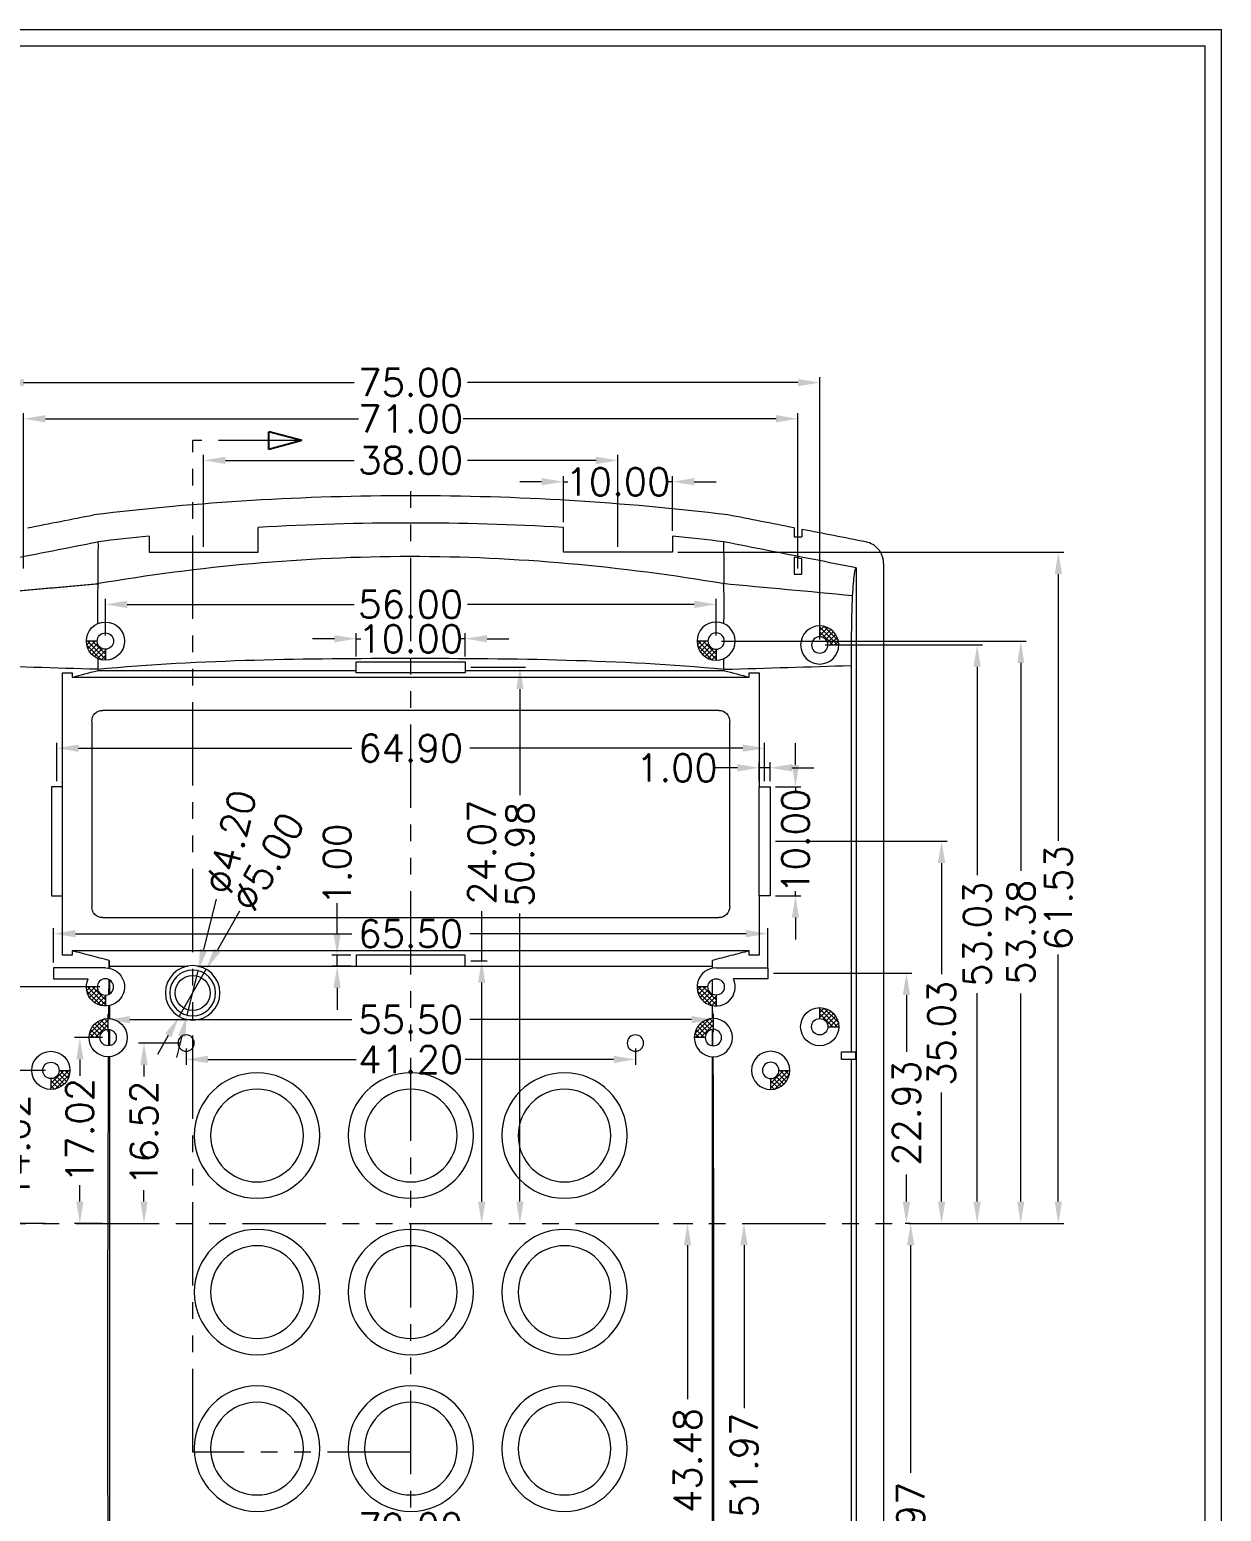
# Model space of a CAD drawing. Header units: millimetres. Extents: x 590 to 905, y 805 to 1028.
# Drawn here: x 795.6 to 904.9, y 891.7 to 1027.6 of the extents above; entities that cross this region are included whole.
import ezdxf

# ---------------------------------------------------------------- set-up
doc = ezdxf.new("R2010")
doc.units = ezdxf.units.MM
doc.header["$LTSCALE"] = 0.5
doc.linetypes.add('PHANTOM', pattern=[2.5, 1.25, -0.25, 0.25, -0.25, 0.25, -0.25])
doc.layers.add('14', color=7, linetype='Continuous')
doc.layers.add('17', color=7, linetype='Continuous')
doc.styles.get("Standard").update_dxf_attribs({"font": 'txt', "bigfont": 'gbcbig.shx'})
doc.dimstyles.new('ISO-25', dxfattribs={"dimtxt": 2.5, "dimasz": 2, "dimexe": 0.5, "dimexo": 0.5, "dimtad": 0, "dimzin": 1, "dimdsep": 46, "dimtxsty": 'Standard', "dimcen": 0, "dimclrd": 4, "dimclre": 4, "dimclrt": 3, "dimadec": 0, "dimazin": 0, "dimtfac": 1, "dimtmove": 0, "dimatfit": 3, "dimfxl": 1.25, "dimlwd": 9, "dimlwe": 9, "dimarcsym": 0})

# ---------------------------------------------------------------- blocks, each defined once
blk = doc.blocks.new('ASSORTED_DRAFT1')
at = {"color": 13}
for p, q in [((481.72, 628.55, 481.72), (478.72, 629.36)), ((478.72, 627.75), (478.72, 629.36)), ((481.72, 628.55, 481.72), (478.72, 627.75))]:
    blk.add_line(p, q, dxfattribs=at)
blk = doc.blocks.new('*D35')
at = {"color": 4, "lineweight": 9}
for p, q in [((795.04, 978.15), (795.04, 992.38)), ((797.04, 991.88), (825.75, 991.88)), ((864.04, 991.88), (835.34, 991.88)), ((866.04, 978.15), (866.04, 992.38))]:
    blk.add_line(p, q, dxfattribs=at)
for points in [[(797.04, 992.22), (797.04, 991.55), (795.04, 991.88)], [(864.04, 992.22), (864.04, 991.55), (866.04, 991.88)]]:
    blk.add_solid(points, dxfattribs=at)
at = {"layer": 'Defpoints', "color": 0, "lineweight": 9}
for p in [(866.04, 991.88), (795.04, 977.65), (866.04, 977.65)]:
    blk.add_point(p, dxfattribs=at)
at = {"color": 3, "lineweight": 9, "insert": (830.54, 991.88), "char_height": 2.5, "attachment_point": 5}
blk.add_mtext('71.00', dxfattribs=at)
blk = doc.blocks.new('*D40')
at = {"color": 4, "lineweight": 9}
for p, q in [((791.04, 883.3), (791.04, 890.81)), ((793.04, 890.31), (825.34, 890.31)), ((868.04, 890.31), (835.75, 890.31)), ((870.04, 882.95), (870.04, 890.81))]:
    blk.add_line(p, q, dxfattribs=at)
for points in [[(793.04, 890.64), (793.04, 889.97), (791.04, 890.31)], [(868.04, 890.64), (868.04, 889.97), (870.04, 890.31)]]:
    blk.add_solid(points, dxfattribs=at)
at = {"layer": 'Defpoints', "color": 0, "lineweight": 9}
for p in [(870.04, 890.31), (791.04, 882.8), (870.04, 882.45)]:
    blk.add_point(p, dxfattribs=at)
at = {"color": 3, "lineweight": 9, "insert": (830.54, 890.31), "char_height": 2.5, "attachment_point": 5}
blk.add_mtext('79.00', dxfattribs=at)
blk = doc.blocks.new('*D47')
at = {"color": 4, "lineweight": 9}
for p, q in [((863.99, 953.15), (879.72, 953.15)), ((879.22, 951.15), (879.22, 940.97)), ((879.22, 920.12), (879.22, 930.13)), ((876.3, 918.12), (879.72, 918.12))]:
    blk.add_line(p, q, dxfattribs=at)
for points in [[(878.88, 951.15), (879.55, 951.15), (879.22, 953.15)], [(878.88, 920.12), (879.55, 920.12), (879.22, 918.12)]]:
    blk.add_solid(points, dxfattribs=at)
at = {"layer": 'Defpoints', "color": 0, "lineweight": 9}
for p in [(863.49, 953.15), (875.8, 918.12), (879.22, 918.12)]:
    blk.add_point(p, dxfattribs=at)
at = {"color": 3, "lineweight": 9, "insert": (879.22, 935.55), "char_height": 2.5, "attachment_point": 5, "rotation": 90}
blk.add_mtext('35.03', dxfattribs=at)
blk = doc.blocks.new('*D48')
at = {"color": 4, "lineweight": 9}
for p, q in [((837.05, 942.2), (837.05, 946.73)), ((836.04, 942.2), (837.55, 942.2)), ((837.05, 920.12), (837.05, 940.2)), ((836.04, 918.12), (837.55, 918.12))]:
    blk.add_line(p, q, dxfattribs=at)
for points in [[(836.72, 940.2), (837.38, 940.2), (837.05, 942.2)], [(836.72, 920.12), (837.38, 920.12), (837.05, 918.12)]]:
    blk.add_solid(points, dxfattribs=at)
at = {"layer": 'Defpoints', "color": 0, "lineweight": 9}
for p in [(835.54, 942.2), (835.54, 918.12), (837.05, 918.12)]:
    blk.add_point(p, dxfattribs=at)
at = {"color": 3, "lineweight": 9, "insert": (837.05, 952.15), "char_height": 2.5, "attachment_point": 5, "rotation": 90}
blk.add_mtext('24.07', dxfattribs=at)
blk = doc.blocks.new('*D49')
at = {"color": 4, "lineweight": 9}
for p, q in [((823.79, 944.7), (823.79, 947.47)), ((825.04, 942.7), (823.29, 942.7)), ((823.79, 941.7), (823.79, 942.7)), ((825.04, 941.7), (823.29, 941.7)), ((823.79, 939.7), (823.79, 937.7))]:
    blk.add_line(p, q, dxfattribs=at)
for points in [[(823.46, 944.7), (824.12, 944.7), (823.79, 942.7)], [(823.46, 939.7), (824.12, 939.7), (823.79, 941.7)]]:
    blk.add_solid(points, dxfattribs=at)
at = {"layer": 'Defpoints', "color": 0, "lineweight": 9}
for p in [(825.54, 942.7), (823.79, 941.7), (825.54, 941.7)]:
    blk.add_point(p, dxfattribs=at)
at = {"color": 3, "lineweight": 9, "insert": (823.79, 951.02), "char_height": 2.5, "attachment_point": 5, "rotation": 90}
blk.add_mtext('1.00', dxfattribs=at)
blk = doc.blocks.new('*D50')
at = {"color": 4, "lineweight": 9}
for p, q in [((862.49, 958.65), (862.49, 960.39)), ((863.49, 958.65), (863.49, 960.39)), ((860.49, 959.89), (858.49, 959.89)), ((863.49, 959.89), (862.49, 959.89)), ((865.49, 959.89), (867.49, 959.89))]:
    blk.add_line(p, q, dxfattribs=at)
for points in [[(860.49, 960.22), (860.49, 959.55), (862.49, 959.89)], [(865.49, 960.22), (865.49, 959.55), (863.49, 959.89)]]:
    blk.add_solid(points, dxfattribs=at)
at = {"layer": 'Defpoints', "color": 0, "lineweight": 9}
for p in [(862.49, 959.89), (862.49, 958.15), (863.49, 958.15)]:
    blk.add_point(p, dxfattribs=at)
at = {"color": 3, "lineweight": 9, "insert": (854.95, 959.89), "char_height": 2.5, "attachment_point": 5}
blk.add_mtext('1.00', dxfattribs=at)
blk = doc.blocks.new('*D51')
at = {"color": 4, "lineweight": 9}
for p, q in [((865.82, 960.15), (865.82, 962.15)), ((863.99, 958.15), (866.32, 958.15)), ((865.82, 958.15), (865.82, 957.73)), ((863.99, 948.15), (866.32, 948.15)), ((865.82, 948.15), (865.82, 948.57)), ((865.82, 946.15), (865.82, 944.15))]:
    blk.add_line(p, q, dxfattribs=at)
for points in [[(865.48, 960.15), (866.15, 960.15), (865.82, 958.15)], [(865.48, 946.15), (866.15, 946.15), (865.82, 948.15)]]:
    blk.add_solid(points, dxfattribs=at)
at = {"layer": 'Defpoints', "color": 0, "lineweight": 9}
for p in [(863.49, 958.15), (865.82, 958.15), (863.49, 948.15)]:
    blk.add_point(p, dxfattribs=at)
at = {"color": 3, "lineweight": 9, "insert": (865.82, 953.15), "char_height": 2.5, "attachment_point": 5, "rotation": 90}
blk.add_mtext('10.00', dxfattribs=at)
blk = doc.blocks.new('*D53')
at = {"color": 4, "lineweight": 9}
for p, q in [((854.63, 918.12), (856.42, 918.12)), ((855.92, 916.12), (855.92, 902.01)), ((855.92, 876.65), (855.92, 890.76)), ((854.14, 874.65), (856.42, 874.65))]:
    blk.add_line(p, q, dxfattribs=at)
for points in [[(855.59, 916.12), (856.26, 916.12), (855.92, 918.12)], [(855.59, 876.65), (856.26, 876.65), (855.92, 874.65)]]:
    blk.add_solid(points, dxfattribs=at)
at = {"layer": 'Defpoints', "color": 0, "lineweight": 9}
for p in [(854.13, 918.12), (853.64, 874.65), (855.92, 874.65)]:
    blk.add_point(p, dxfattribs=at)
at = {"color": 3, "lineweight": 9, "insert": (855.92, 896.39), "char_height": 2.5, "attachment_point": 5, "rotation": 90}
blk.add_mtext('43.48', dxfattribs=at)
blk = doc.blocks.new('*D54')
at = {"color": 4, "lineweight": 9}
for p, q in [((809.44, 934.65), (805.58, 934.65)), ((806.08, 932.65), (806.08, 931.59)), ((806.08, 920.12), (806.08, 921.18)), ((803.4, 918.12), (806.58, 918.12))]:
    blk.add_line(p, q, dxfattribs=at)
for points in [[(805.75, 932.65), (806.42, 932.65), (806.08, 934.65)], [(805.75, 920.12), (806.42, 920.12), (806.08, 918.12)]]:
    blk.add_solid(points, dxfattribs=at)
at = {"layer": 'Defpoints', "color": 0, "lineweight": 9}
for p in [(806.08, 934.65), (809.94, 934.65), (802.9, 918.12)]:
    blk.add_point(p, dxfattribs=at)
at = {"color": 3, "lineweight": 9, "insert": (806.08, 926.39), "char_height": 2.5, "attachment_point": 5, "rotation": 90}
blk.add_mtext('16.52', dxfattribs=at)
blk = doc.blocks.new('*D56')
at = {"color": 4, "lineweight": 9}
for p, q in [((812.71, 947.83), (811.55, 943.22)), ((810.03, 937.21), (811.06, 941.28)), ((809.54, 935.27), (809.05, 933.33))]:
    blk.add_line(p, q, dxfattribs=at)
for points in [[(811.23, 943.31), (811.87, 943.14), (811.06, 941.28)], [(809.22, 935.36), (809.86, 935.19), (810.03, 937.21)]]:
    blk.add_solid(points, dxfattribs=at)
at = {"layer": 'Defpoints', "color": 0, "lineweight": 9}
for p in [(811.06, 941.28), (810.03, 937.21)]:
    blk.add_point(p, dxfattribs=at)
at = {"color": 3, "lineweight": 9, "insert": (814.04, 953.08), "char_height": 2.5, "attachment_point": 5, "rotation": 75.8096}
blk.add_mtext('∅4.20', dxfattribs=at)
blk = doc.blocks.new('*D57')
at = {"color": 4, "lineweight": 9}
for p, q in [((814.85, 946.75), (812.78, 943.15)), ((809.3, 937.08), (811.79, 941.42)), ((808.3, 935.34), (807.31, 933.61))]:
    blk.add_line(p, q, dxfattribs=at)
for points in [[(812.49, 943.32), (813.07, 942.99), (811.79, 941.42)], [(808.02, 935.51), (808.59, 935.18), (809.3, 937.08)]]:
    blk.add_solid(points, dxfattribs=at)
at = {"layer": 'Defpoints', "color": 0, "lineweight": 9}
for p in [(811.79, 941.42), (809.3, 937.08)]:
    blk.add_point(p, dxfattribs=at)
at = {"color": 3, "lineweight": 9, "insert": (817.44, 951.27), "char_height": 2.5, "attachment_point": 5, "rotation": 60.1671}
blk.add_mtext('∅5.00', dxfattribs=at)
blk = doc.blocks.new('*D58')
at = {"color": 4, "lineweight": 9}
for p, q in [((855.04, 979.65), (890.42, 979.65)), ((889.92, 977.65), (889.92, 953.18)), ((889.92, 920.12), (889.92, 942.76)), ((877.33, 918.12), (890.42, 918.12))]:
    blk.add_line(p, q, dxfattribs=at)
for points in [[(889.59, 977.65), (890.26, 977.65), (889.92, 979.65)], [(889.59, 920.12), (890.26, 920.12), (889.92, 918.12)]]:
    blk.add_solid(points, dxfattribs=at)
at = {"layer": 'Defpoints', "color": 0, "lineweight": 9}
for p in [(854.54, 979.65), (876.83, 918.12), (889.92, 918.12)]:
    blk.add_point(p, dxfattribs=at)
at = {"color": 3, "lineweight": 9, "insert": (889.92, 947.97), "char_height": 2.5, "attachment_point": 5, "rotation": 90}
blk.add_mtext('61.53', dxfattribs=at)
blk = doc.blocks.new('*D59')
at = {"color": 4, "lineweight": 9}
for p, q in [((836.04, 969.1), (841.05, 969.1)), ((840.55, 967.1), (840.55, 957.37)), ((840.55, 920.12), (840.55, 946.54))]:
    blk.add_line(p, q, dxfattribs=at)
for points in [[(840.22, 967.1), (840.89, 967.1), (840.55, 969.1)], [(840.22, 920.12), (840.89, 920.12), (840.55, 918.12)]]:
    blk.add_solid(points, dxfattribs=at)
at = {"layer": 'Defpoints', "color": 0, "lineweight": 9}
for p in [(835.54, 969.1), (840.55, 918.12), (840.55, 918.12)]:
    blk.add_point(p, dxfattribs=at)
at = {"color": 3, "lineweight": 9, "insert": (840.55, 951.95), "char_height": 2.5, "attachment_point": 5, "rotation": 90}
blk.add_mtext('50.98', dxfattribs=at)
blk = doc.blocks.new('*D60')
at = {"color": 4, "lineweight": 9}
for p, q in [((797.79, 942.05), (797.79, 945.18)), ((799.79, 944.68), (825.13, 944.68)), ((861.29, 944.68), (835.96, 944.68)), ((863.29, 941.55), (863.29, 945.18))]:
    blk.add_line(p, q, dxfattribs=at)
for points in [[(799.79, 945.02), (799.79, 944.35), (797.79, 944.68)], [(861.29, 945.02), (861.29, 944.35), (863.29, 944.68)]]:
    blk.add_solid(points, dxfattribs=at)
at = {"layer": 'Defpoints', "color": 0, "lineweight": 9}
for p in [(863.29, 944.68), (797.79, 941.55), (863.29, 941.05)]:
    blk.add_point(p, dxfattribs=at)
at = {"color": 3, "lineweight": 9, "insert": (830.54, 944.68), "char_height": 2.5, "attachment_point": 5}
blk.add_mtext('65.50', dxfattribs=at)
blk = doc.blocks.new('*D61')
at = {"color": 4, "lineweight": 9}
for p, q in [((863.79, 941.05), (876.49, 941.05)), ((875.99, 939.05), (875.99, 933.84)), ((875.99, 920.12), (875.99, 922.59))]:
    blk.add_line(p, q, dxfattribs=at)
for points in [[(875.66, 939.05), (876.33, 939.05), (875.99, 941.05)], [(875.66, 920.12), (876.33, 920.12), (875.99, 918.12)]]:
    blk.add_solid(points, dxfattribs=at)
at = {"layer": 'Defpoints', "color": 0, "lineweight": 9}
for p in [(863.29, 941.05), (875.99, 918.12), (875.99, 918.12)]:
    blk.add_point(p, dxfattribs=at)
at = {"color": 3, "lineweight": 9, "insert": (875.99, 928.22), "char_height": 2.5, "attachment_point": 5, "rotation": 90}
blk.add_mtext('22.93', dxfattribs=at)
blk = doc.blocks.new('*D62')
at = {"color": 4, "lineweight": 9}
for p, q in [((861.1, 916.12), (861.1, 901.17)), ((861.1, 868.15), (861.1, 890.75)), ((846.04, 866.15), (861.6, 866.15))]:
    blk.add_line(p, q, dxfattribs=at)
for points in [[(860.76, 916.12), (861.43, 916.12), (861.1, 918.12)], [(860.76, 868.15), (861.43, 868.15), (861.1, 866.15)]]:
    blk.add_solid(points, dxfattribs=at)
at = {"layer": 'Defpoints', "color": 0, "lineweight": 9}
for p in [(861.1, 918.12), (861.1, 918.12), (845.54, 866.15)]:
    blk.add_point(p, dxfattribs=at)
at = {"color": 3, "lineweight": 9, "insert": (861.1, 895.96), "char_height": 2.5, "attachment_point": 5, "rotation": 90}
blk.add_mtext('51.97', dxfattribs=at)
blk = doc.blocks.new('*D131')
at = {"color": 4, "lineweight": 9}
for p, q in [((811.54, 980.15), (811.54, 988.57)), ((813.54, 988.07), (825.34, 988.07)), ((847.54, 988.07), (835.75, 988.07)), ((849.54, 980.15), (849.54, 988.57))]:
    blk.add_line(p, q, dxfattribs=at)
for points in [[(813.54, 988.4), (813.54, 987.73), (811.54, 988.07)], [(847.54, 988.4), (847.54, 987.73), (849.54, 988.07)]]:
    blk.add_solid(points, dxfattribs=at)
at = {"layer": 'Defpoints', "color": 0, "lineweight": 9}
for p in [(849.54, 988.07), (811.54, 979.65), (849.54, 979.65)]:
    blk.add_point(p, dxfattribs=at)
at = {"color": 3, "lineweight": 9, "insert": (830.54, 988.07), "char_height": 2.5, "attachment_point": 5}
blk.add_mtext('38.00', dxfattribs=at)
blk = doc.blocks.new('*D132')
at = {"color": 4, "lineweight": 9}
for p, q in [((844.54, 982.41), (844.54, 986.61)), ((854.54, 981.62), (854.54, 986.61)), ((842.54, 986.11), (840.54, 986.11)), ((844.54, 986.11), (844.96, 986.11)), ((854.54, 986.11), (854.13, 986.11)), ((856.54, 986.11), (858.54, 986.11))]:
    blk.add_line(p, q, dxfattribs=at)
for points in [[(842.54, 986.44), (842.54, 985.78), (844.54, 986.11)], [(856.54, 986.44), (856.54, 985.78), (854.54, 986.11)]]:
    blk.add_solid(points, dxfattribs=at)
at = {"layer": 'Defpoints', "color": 0, "lineweight": 9}
for p in [(854.54, 986.11), (844.54, 981.91), (854.54, 981.12)]:
    blk.add_point(p, dxfattribs=at)
at = {"color": 3, "lineweight": 9, "insert": (849.54, 986.11), "char_height": 2.5, "attachment_point": 5}
blk.add_mtext('10.00', dxfattribs=at)
blk = doc.blocks.new('*D134')
at = {"color": 4, "lineweight": 9}
for p, q in [((784.05, 918.12), (778.52, 918.12)), ((779.02, 916.12), (779.02, 892)), ((779.02, 857.05), (779.02, 881.17)), ((826.54, 855.05), (778.52, 855.05))]:
    blk.add_line(p, q, dxfattribs=at)
for points in [[(778.69, 916.12), (779.36, 916.12), (779.02, 918.12)], [(778.69, 857.05), (779.36, 857.05), (779.02, 855.05)]]:
    blk.add_solid(points, dxfattribs=at)
at = {"layer": 'Defpoints', "color": 0, "lineweight": 9}
for p in [(779.02, 918.12), (784.55, 918.12), (827.04, 855.05)]:
    blk.add_point(p, dxfattribs=at)
at = {"color": 3, "lineweight": 9, "insert": (779.02, 886.59), "char_height": 2.5, "attachment_point": 5, "rotation": 90}
blk.add_mtext('63.08', dxfattribs=at)
blk = doc.blocks.new('*D135')
at = {"color": 4, "lineweight": 9}
for p, q in [((876.33, 918.12), (875.88, 918.12)), ((876.38, 916.12), (876.38, 895.26)), ((876.38, 863.15), (876.38, 884.01)), ((864.04, 861.15), (876.88, 861.15))]:
    blk.add_line(p, q, dxfattribs=at)
for points in [[(876.05, 916.12), (876.72, 916.12), (876.38, 918.12)], [(876.05, 863.15), (876.72, 863.15), (876.38, 861.15)]]:
    blk.add_solid(points, dxfattribs=at)
at = {"layer": 'Defpoints', "color": 0, "lineweight": 9}
for p in [(876.83, 918.12), (863.54, 861.15), (876.38, 861.15)]:
    blk.add_point(p, dxfattribs=at)
at = {"color": 3, "lineweight": 9, "insert": (876.38, 889.64), "char_height": 2.5, "attachment_point": 5, "rotation": 90}
blk.add_mtext('56.97', dxfattribs=at)
blk = doc.blocks.new('*D136')
at = {"color": 4, "lineweight": 9}
for p, q in [((809.94, 934.15), (809.94, 932.65)), ((811.94, 933.15), (825.54, 933.15)), ((849.14, 933.15), (835.54, 933.15)), ((851.14, 934.15), (851.14, 932.65))]:
    blk.add_line(p, q, dxfattribs=at)
for points in [[(811.94, 933.49), (811.94, 932.82), (809.94, 933.15)], [(849.14, 933.49), (849.14, 932.82), (851.14, 933.15)]]:
    blk.add_solid(points, dxfattribs=at)
at = {"layer": 'Defpoints', "color": 0, "lineweight": 9}
for p in [(809.94, 934.65), (851.14, 934.65), (851.14, 933.15)]:
    blk.add_point(p, dxfattribs=at)
at = {"color": 3, "lineweight": 9, "insert": (830.54, 933.15), "char_height": 2.5, "attachment_point": 5}
blk.add_mtext('41.20', dxfattribs=at)
blk = doc.blocks.new('*D137')
at = {"color": 4, "lineweight": 9}
for p, q in [((794.34, 934.15), (794.34, 936.15)), ((797.04, 932.15), (793.84, 932.15)), ((794.34, 932.15), (794.34, 930.14)), ((794.34, 918.12), (794.34, 920.14)), ((797.04, 918.12), (793.84, 918.12)), ((794.34, 916.12), (794.34, 914.12))]:
    blk.add_line(p, q, dxfattribs=at)
for points in [[(794.01, 934.15), (794.68, 934.15), (794.34, 932.15)], [(794.01, 916.12), (794.68, 916.12), (794.34, 918.12)]]:
    blk.add_solid(points, dxfattribs=at)
at = {"layer": 'Defpoints', "color": 0, "lineweight": 9}
for p in [(797.54, 932.15), (794.34, 918.12), (797.54, 918.12)]:
    blk.add_point(p, dxfattribs=at)
at = {"color": 3, "lineweight": 9, "insert": (794.34, 925.14), "char_height": 2.5, "attachment_point": 5, "rotation": 90}
blk.add_mtext('14.02', dxfattribs=at)
blk = doc.blocks.new('*D138')
at = {"color": 4, "lineweight": 9}
for p, q in [((802.29, 935.15), (799.7, 935.15)), ((800.2, 933.15), (800.2, 931.64)), ((800.2, 920.12), (800.2, 921.64)), ((802.28, 918.12), (799.7, 918.12))]:
    blk.add_line(p, q, dxfattribs=at)
for points in [[(799.87, 933.15), (800.53, 933.15), (800.2, 935.15)], [(799.87, 920.12), (800.53, 920.12), (800.2, 918.12)]]:
    blk.add_solid(points, dxfattribs=at)
at = {"layer": 'Defpoints', "color": 0, "lineweight": 9}
for p in [(802.79, 935.15), (800.2, 918.12), (802.78, 918.12)]:
    blk.add_point(p, dxfattribs=at)
at = {"color": 3, "lineweight": 9, "insert": (800.2, 926.64), "char_height": 2.5, "attachment_point": 5, "rotation": 90}
blk.add_mtext('17.02', dxfattribs=at)
blk = doc.blocks.new('*D140')
at = {"color": 4, "lineweight": 9}
for p, q in [((802.04, 939.8), (777.92, 939.8)), ((778.42, 937.8), (778.42, 934.17)), ((778.42, 920.12), (778.42, 923.75)), ((784.05, 918.12), (777.92, 918.12))]:
    blk.add_line(p, q, dxfattribs=at)
for points in [[(778.08, 937.8), (778.75, 937.8), (778.42, 939.8)], [(778.08, 920.12), (778.75, 920.12), (778.42, 918.12)]]:
    blk.add_solid(points, dxfattribs=at)
at = {"layer": 'Defpoints', "color": 0, "lineweight": 9}
for p in [(802.54, 939.8), (778.42, 918.12), (784.55, 918.12)]:
    blk.add_point(p, dxfattribs=at)
at = {"color": 3, "lineweight": 9, "insert": (778.42, 928.96), "char_height": 2.5, "attachment_point": 5, "rotation": 90}
blk.add_mtext('21.68', dxfattribs=at)
blk = doc.blocks.new('*D141')
at = {"color": 4, "lineweight": 9}
for p, q in [((802.54, 972), (802.54, 975.37)), ((858.54, 972), (858.54, 975.37)), ((804.54, 974.87), (825.34, 974.87)), ((856.54, 974.87), (835.75, 974.87))]:
    blk.add_line(p, q, dxfattribs=at)
for points in [[(804.54, 975.2), (804.54, 974.53), (802.54, 974.87)], [(856.54, 975.2), (856.54, 974.53), (858.54, 974.87)]]:
    blk.add_solid(points, dxfattribs=at)
at = {"layer": 'Defpoints', "color": 0, "lineweight": 9}
for p in [(858.54, 974.87), (802.54, 971.5), (858.54, 971.5)]:
    blk.add_point(p, dxfattribs=at)
at = {"color": 3, "lineweight": 9, "insert": (830.54, 974.87), "char_height": 2.5, "attachment_point": 5}
blk.add_mtext('56.00', dxfattribs=at)
blk = doc.blocks.new('*D142')
at = {"color": 4, "lineweight": 9}
for p, q in [((823.54, 971.72), (821.54, 971.72)), ((825.54, 970.1), (825.54, 972.22)), ((825.54, 971.72), (825.96, 971.72)), ((835.54, 971.72), (835.13, 971.72)), ((835.54, 970.1), (835.54, 972.22)), ((837.54, 971.72), (839.54, 971.72))]:
    blk.add_line(p, q, dxfattribs=at)
for points in [[(823.54, 972.05), (823.54, 971.38), (825.54, 971.72)], [(837.54, 972.05), (837.54, 971.38), (835.54, 971.72)]]:
    blk.add_solid(points, dxfattribs=at)
at = {"layer": 'Defpoints', "color": 0, "lineweight": 9}
for p in [(835.54, 971.72), (825.54, 969.6), (835.54, 969.6)]:
    blk.add_point(p, dxfattribs=at)
at = {"color": 3, "lineweight": 9, "insert": (830.54, 971.72), "char_height": 2.5, "attachment_point": 5}
blk.add_mtext('10.00', dxfattribs=at)
blk = doc.blocks.new('*D143')
at = {"color": 4, "lineweight": 9}
for p, q in [((798.09, 958.65), (798.09, 962.18)), ((800.09, 961.68), (825.13, 961.68)), ((860.99, 961.68), (835.96, 961.68)), ((862.99, 958.65), (862.99, 962.18))]:
    blk.add_line(p, q, dxfattribs=at)
for points in [[(800.09, 962.02), (800.09, 961.35), (798.09, 961.68)], [(860.99, 962.02), (860.99, 961.35), (862.99, 961.68)]]:
    blk.add_solid(points, dxfattribs=at)
at = {"layer": 'Defpoints', "color": 0, "lineweight": 9}
for p in [(862.99, 961.68), (798.09, 958.15), (862.99, 958.15)]:
    blk.add_point(p, dxfattribs=at)
at = {"color": 3, "lineweight": 9, "insert": (830.54, 961.68), "char_height": 2.5, "attachment_point": 5}
blk.add_mtext('64.90', dxfattribs=at)
blk = doc.blocks.new('*D144')
at = {"color": 4, "lineweight": 9}
for p, q in [((802.79, 935.65), (802.79, 937.3)), ((858.29, 935.65), (858.29, 937.3)), ((804.79, 936.8), (825.13, 936.8)), ((856.29, 936.8), (835.96, 936.8))]:
    blk.add_line(p, q, dxfattribs=at)
for points in [[(804.79, 937.13), (804.79, 936.47), (802.79, 936.8)], [(856.29, 937.13), (856.29, 936.47), (858.29, 936.8)]]:
    blk.add_solid(points, dxfattribs=at)
at = {"layer": 'Defpoints', "color": 0, "lineweight": 9}
for p in [(858.29, 936.8), (802.79, 935.15), (858.29, 935.15)]:
    blk.add_point(p, dxfattribs=at)
at = {"color": 3, "lineweight": 9, "insert": (830.54, 936.8), "char_height": 2.5, "attachment_point": 5}
blk.add_mtext('55.50', dxfattribs=at)
blk = doc.blocks.new('*D145')
at = {"color": 4, "lineweight": 9}
for p, q in [((793.04, 971.65), (793.04, 995.7)), ((868.04, 971.65), (868.04, 995.7)), ((795.04, 995.2), (825.34, 995.2)), ((866.04, 995.2), (835.75, 995.2))]:
    blk.add_line(p, q, dxfattribs=at)
for points in [[(795.04, 995.53), (795.04, 994.86), (793.04, 995.2)], [(866.04, 995.53), (866.04, 994.86), (868.04, 995.2)]]:
    blk.add_solid(points, dxfattribs=at)
at = {"layer": 'Defpoints', "color": 0, "lineweight": 9}
for p in [(868.04, 995.2), (793.04, 971.15), (868.04, 971.15)]:
    blk.add_point(p, dxfattribs=at)
at = {"color": 3, "lineweight": 9, "insert": (830.54, 995.2), "char_height": 2.5, "attachment_point": 5}
blk.add_mtext('75.00', dxfattribs=at)
blk = doc.blocks.new('*D146')
at = {"color": 4, "lineweight": 9}
for p, q in [((868.54, 971.15), (882.98, 971.15)), ((882.48, 969.15), (882.48, 950.05)), ((882.48, 920.12), (882.48, 939.22)), ((877.33, 918.12), (882.98, 918.12))]:
    blk.add_line(p, q, dxfattribs=at)
for points in [[(882.15, 969.15), (882.81, 969.15), (882.48, 971.15)], [(882.15, 920.12), (882.81, 920.12), (882.48, 918.12)]]:
    blk.add_solid(points, dxfattribs=at)
at = {"layer": 'Defpoints', "color": 0, "lineweight": 9}
for p in [(868.04, 971.15), (882.48, 971.15), (876.83, 918.12)]:
    blk.add_point(p, dxfattribs=at)
at = {"color": 3, "lineweight": 9, "insert": (882.48, 944.64), "char_height": 2.5, "attachment_point": 5, "rotation": 90}
blk.add_mtext('53.03', dxfattribs=at)
blk = doc.blocks.new('*D147')
at = {"color": 4, "lineweight": 9}
for p, q in [((859.04, 971.5), (886.98, 971.5)), ((886.48, 969.5), (886.48, 950.44)), ((886.48, 920.12), (886.48, 939.19)), ((877.33, 918.12), (886.98, 918.12))]:
    blk.add_line(p, q, dxfattribs=at)
for points in [[(886.15, 969.5), (886.81, 969.5), (886.48, 971.5)], [(886.15, 920.12), (886.81, 920.12), (886.48, 918.12)]]:
    blk.add_solid(points, dxfattribs=at)
at = {"layer": 'Defpoints', "color": 0, "lineweight": 9}
for p in [(858.54, 971.5), (876.83, 918.12), (886.48, 918.12)]:
    blk.add_point(p, dxfattribs=at)
at = {"color": 3, "lineweight": 9, "insert": (886.48, 944.81), "char_height": 2.5, "attachment_point": 5, "rotation": 90}
blk.add_mtext('53.38', dxfattribs=at)

msp = doc.modelspace()

# ---------------------------------------------------------------- hatches: boundary and pattern name
at = {"lineweight": 9}
h = msp.add_hatch(dxfattribs=at)
h.set_pattern_fill('ANSI37', color=6, scale=0.1, angle=90, style=0)
h.set_pattern_definition([(135, (1729.19218, 173.60512), (-0.2245064, -0.2245064), []), (225, (1729.19218, 173.60512), (0.2245064, -0.2245064), [])])
h.paths.add_polyline_path([(868.044, 972.899), (868.044, 971.899, -0.4142136), (868.794, 971.149), (869.794, 971.149, 0.4142136)])
h = msp.add_hatch(dxfattribs=at)
h.set_pattern_fill('ANSI37', color=6, scale=0.1, angle=270, style=0)
h.set_pattern_definition([(315, (-58.60512, 1769.04218), (0.2245064, 0.2245064), []), (45, (-58.60512, 1769.04218), (-0.2245064, 0.2245064), [])])
h.paths.add_polyline_path([(802.544, 969.749), (802.544, 970.749, -0.4142136), (801.794, 971.499), (800.794, 971.499, 0.4142136)])
h = msp.add_hatch(dxfattribs=at)
h.set_pattern_fill('ANSI37', color=6, scale=0.1, angle=270, style=0)
h.set_pattern_definition([(315, (-2.60512, 1769.04218), (0.2245064, 0.2245064), []), (45, (-2.60512, 1769.04218), (-0.2245064, 0.2245064), [])])
h.paths.add_polyline_path([(858.544, 969.749), (858.544, 970.749, -0.4142136), (857.794, 971.499), (856.794, 971.499, 0.4142136)])
h = msp.add_hatch(dxfattribs=at)
h.set_pattern_fill('ANSI37', color=6, scale=0.1, angle=270, style=0)
h.set_pattern_definition([(315, (-58.60512, 1737.34218), (0.2245064, 0.2245064), []), (45, (-58.60512, 1737.34218), (-0.2245064, 0.2245064), [])])
h.paths.add_polyline_path([(802.544, 938.049), (802.544, 939.049, -0.4142136), (801.794, 939.799), (800.794, 939.799, 0.4142136)])
h = msp.add_hatch(dxfattribs=at)
h.set_pattern_fill('ANSI37', color=6, scale=0.1, angle=270, style=0)
h.set_pattern_definition([(315, (-2.60512, 1737.34218), (0.2245064, 0.2245064), []), (45, (-2.60512, 1737.34218), (-0.2245064, 0.2245064), [])])
h.paths.add_polyline_path([(858.544, 938.049), (858.544, 939.049, -0.4142136), (857.794, 939.799), (856.794, 939.799, 0.4142136)])
h = msp.add_hatch(dxfattribs=at)
h.set_pattern_fill('ANSI37', color=6, scale=0.1, angle=90, style=0)
h.set_pattern_definition([(135, (1729.19218, 138.60512), (-0.2245064, -0.2245064), []), (225, (1729.19218, 138.60512), (0.2245064, -0.2245064), [])])
h.paths.add_polyline_path([(868.044, 937.899), (868.044, 936.899, -0.4142136), (868.794, 936.149), (869.794, 936.149, 0.4142136)])
h = msp.add_hatch(dxfattribs=at)
h.set_pattern_fill('ANSI37', color=6, scale=0.1, angle=180, style=0)
h.set_pattern_definition([(225, (1600.33706, 1796.2973), (0.2245064, -0.2245064), []), (315, (1600.33706, 1796.2973), (0.2245064, 0.2245064), [])])
h.paths.add_polyline_path([(801.044, 935.149), (802.044, 935.149, -0.4142136), (802.794, 935.899), (802.794, 936.899, 0.4142136)])
h = msp.add_hatch(dxfattribs=at)
h.set_pattern_fill('ANSI37', color=6, scale=0.1, angle=180, style=0)
h.set_pattern_definition([(225, (1655.83706, 1796.2973), (0.2245064, -0.2245064), []), (315, (1655.83706, 1796.2973), (0.2245064, 0.2245064), [])])
h.paths.add_polyline_path([(856.544, 935.149), (857.544, 935.149, -0.4142136), (858.294, 935.899), (858.294, 936.899, 0.4142136)])
h = msp.add_hatch(dxfattribs=at)
h.set_pattern_fill('ANSI37', color=6, scale=0.1, style=0)
h.set_pattern_definition([(45, (0, 71), (-0.2245064, 0.2245064), []), (135, (0, 71), (-0.2245064, -0.2245064), [])])
h.paths.add_polyline_path([(799.294, 932.149), (798.294, 932.149, -0.4142136), (797.544, 931.399), (797.544, 930.399, 0.4142136)])
h = msp.add_hatch(dxfattribs=at)
h.set_pattern_fill('ANSI37', color=6, scale=0.1, style=0)
h.set_pattern_definition([(45, (66, 71), (-0.2245064, 0.2245064), []), (135, (66, 71), (-0.2245064, -0.2245064), [])])
h.paths.add_polyline_path([(865.294, 932.149), (864.294, 932.149, -0.4142136), (863.544, 931.399), (863.544, 930.399, 0.4142136)])

# ---------------------------------------------------------------- linework, layer by layer
at = {"color": 7, "linetype": 'Continuous', "lineweight": 9}
for p, q in [((589.873, 1027.552), (904.873, 1027.552)), ((904.873, 804.802), (904.873, 1027.552)), ((591.373, 1026.052), (903.373, 1026.052)), ((903.373, 806.302), (903.373, 1026.052))]:
    msp.add_line(p, q, dxfattribs=at)
at = {"color": 6, "lineweight": 9}
for p, q in [((868.044, 971.899), (868.044, 972.899)), ((801.794, 971.499), (800.794, 971.499)), ((857.794, 971.499), (856.794, 971.499)), ((802.544, 970.749), (802.544, 969.749)), ((858.544, 970.749), (858.544, 969.749)), ((868.794, 971.149), (869.794, 971.149)), ((801.794, 939.799), (800.794, 939.799)), ((802.544, 939.049), (802.544, 938.049)), ((857.794, 939.799), (856.794, 939.799)), ((858.544, 939.049), (858.544, 938.049)), ((868.044, 936.899), (868.044, 937.899)), ((802.794, 935.899), (802.794, 936.899)), ((858.294, 935.899), (858.294, 936.899)), ((868.794, 936.149), (869.794, 936.149)), ((802.044, 935.149), (801.044, 935.149)), ((857.544, 935.149), (856.544, 935.149)), ((798.294, 932.149), (799.294, 932.149)), ((864.294, 932.149), (865.294, 932.149)), ((797.544, 931.399), (797.544, 930.399)), ((863.544, 931.399), (863.544, 930.399))]:
    msp.add_line(p, q, dxfattribs=at)
at = {"layer": '14', "color": 7, "linetype": 'Continuous', "lineweight": 9}
for p, q in [((806.544, 981.12), (806.544, 979.649)), ((816.544, 979.649), (816.544, 981.915)), ((844.544, 979.649), (844.544, 981.915)), ((854.544, 981.12), (854.544, 979.649)), ((865.694, 981.881), (865.694, 981.044)), ((865.694, 981.044), (866.394, 981.044)), ((866.394, 981.744), (866.394, 981.044)), ((806.544, 979.649), (816.544, 979.649)), ((854.544, 979.649), (844.544, 979.649)), ((865.694, 979.189), (865.694, 977.649)), ((866.394, 977.649), (866.394, 979.051)), ((871.393, 978.216), (871.393, 854.909)), ((873.894, 978.628), (873.894, 854.431)), ((865.694, 977.649), (866.394, 977.649)), ((798.594, 958.149), (798.594, 968.599)), ((799.504, 968.599), (799.504, 968.184)), ((825.544, 968.784), (801.814, 968.784)), ((825.544, 968.599), (825.544, 969.599)), ((825.544, 969.599), (835.544, 969.599)), ((835.544, 968.599), (825.544, 968.599)), ((835.544, 969.599), (835.544, 968.599)), ((859.301, 968.784), (835.544, 968.784)), ((861.583, 968.184), (861.583, 968.599)), ((862.494, 968.599), (862.494, 958.149)), ((870.95, 933.849), (870.95, 969.267)), ((799.504, 968.184), (861.583, 968.184)), ((858.794, 965.149), (802.294, 965.149)), ((801.294, 964.149), (801.294, 947.149)), ((859.794, 947.149), (859.794, 964.149)), ((797.594, 958.149), (797.594, 948.149)), ((798.594, 958.149), (797.594, 958.149)), ((798.594, 948.149), (798.594, 958.149)), ((862.494, 948.149), (862.494, 958.149)), ((862.494, 958.149), (863.494, 958.149)), ((863.494, 958.149), (863.494, 948.149)), ((797.594, 948.149), (798.594, 948.149)), ((798.594, 942.699), (798.594, 948.149)), ((862.494, 948.149), (862.494, 942.699)), ((863.494, 948.149), (862.494, 948.149)), ((802.294, 946.149), (858.794, 946.149)), ((799.504, 943.113), (799.504, 942.699)), ((861.583, 943.113), (799.504, 943.113)), ((825.544, 942.699), (825.544, 941.699)), ((835.544, 942.699), (825.544, 942.699)), ((835.544, 941.699), (835.544, 942.699)), ((861.583, 942.699), (861.583, 943.113)), ((797.794, 941.549), (797.794, 940.549)), ((802.544, 941.549), (797.794, 941.549)), ((802.904, 941.707), (810.087, 941.707)), ((811, 941.707), (825.544, 941.707)), ((825.544, 941.699), (835.544, 941.699)), ((835.544, 941.707), (858.184, 941.707)), ((858.544, 941.549), (863.294, 941.549)), ((863.294, 941.549), (863.294, 940.549)), ((797.794, 940.549), (800.962, 940.549)), ((863.294, 940.549), (860.125, 940.549)), ((870.044, 933.849), (871.31, 933.849)), ((870.044, 933.149), (870.044, 933.849)), ((871.31, 933.149), (870.044, 933.149)), ((870.95, 883.149), (870.95, 933.149)), ((871.31, 933.849), (871.31, 933.149))]:
    msp.add_line(p, q, dxfattribs=at)
for centre, radius in [((802.544, 971.499), 1.75), ((802.544, 971.499), 0.75), ((810.544, 939.249), 1.6), ((858.544, 939.799), 0.75), ((868.044, 936.149), 1.75), ((802.794, 935.149), 1.75), ((802.794, 935.149), 0.75), ((868.044, 936.149), 0.75), ((797.544, 932.149), 1.75), ((797.544, 932.149), 0.75)]:
    msp.add_circle(centre, radius, dxfattribs=at)
at = {"layer": '14', "color": 7, "linetype": 'Continuous', "lineweight": 9, "extrusion": (0, 0, -1)}
for centre, radius in [((-858.544, 971.499), 1.75), ((-868.044, 971.149), 1.75), ((-858.544, 971.499), 0.75), ((-868.044, 971.149), 0.75), ((-810.544, 939.249), 2.5), ((-810.544, 939.249), 2.1), ((-802.544, 939.799), 0.75), ((-858.294, 935.149), 1.75), ((-858.294, 935.149), 0.75), ((-809.944, 934.649), 0.75), ((-851.144, 934.649), 0.75), ((-863.544, 932.149), 1.75), ((-816.444, 926.174), 5.75), ((-830.544, 926.174), 5.75), ((-844.644, 926.174), 5.75), ((-863.544, 932.149), 0.75), ((-816.444, 926.174), 4.25), ((-830.544, 926.174), 4.25), ((-844.644, 926.174), 4.25), ((-816.444, 911.824), 5.75), ((-830.544, 911.824), 5.75), ((-844.644, 911.824), 5.75), ((-816.444, 911.824), 4.25), ((-830.544, 911.824), 4.25), ((-844.644, 911.824), 4.25), ((-816.444, 897.474), 5.75), ((-830.544, 897.474), 5.75), ((-844.644, 897.474), 5.75), ((-816.444, 897.474), 4.25), ((-830.544, 897.474), 4.25), ((-844.644, 897.474), 4.25)]:
    msp.add_circle(centre, radius, dxfattribs=at)
for centre, radius, start, end in [((-802.294, 964.149), 1, 0, 90), ((-858.794, 964.149), 1, 90, 180), ((-802.294, 947.149), 1, 270, 0), ((-858.794, 947.149), 1, 180, 270), ((-802.544, 939.799), 1.75, 90, 25.37693)]:
    msp.add_arc(centre, radius, start, end, dxfattribs=at)
at = {"layer": '14', "color": 7, "linetype": 'Continuous', "lineweight": 9}
msp.add_arc((858.544, 939.799), 1.75, 90, 25.37693, dxfattribs=at)
for points in [[(859.629, 983.071), (850.033, 984.235), (830.544, 985.412), (811.054, 984.235), (801.458, 983.071)], [(795.394, 981.881), (797.415, 982.278), (799.437, 982.674), (801.458, 983.071)], [(865.694, 981.881), (863.672, 982.278), (861.65, 982.674), (859.629, 983.071)], [(806.544, 981.12), (804.978, 980.962), (803.413, 980.789), (801.849, 980.6)], [(859.238, 980.6), (857.674, 980.789), (856.109, 980.962), (854.544, 981.12)], [(872.278, 980.591), (870.316, 980.975), (868.355, 981.36), (866.394, 981.744)], [(866.394, 979.051), (866.16, 979.097), (865.927, 979.143), (865.694, 979.189)], [(801.86, 976.756), (801.796, 975.939), (801.808, 974.624), (801.827, 973.095)], [(871.056, 975.656), (867.078, 976.027), (863.102, 976.397), (859.127, 976.765)], [(801.81, 968.913), (797.951, 969.031), (794.039, 969.149), (790.113, 969.267)], [(798.594, 968.599), (798.897, 968.599), (799.2, 968.599), (799.504, 968.599)], [(799.504, 968.184), (800.262, 968.389), (801.023, 968.589), (801.786, 968.784)], [(859.271, 968.916), (863.157, 969.032), (867.044, 969.148), (870.93, 969.263)], [(859.301, 968.784), (860.064, 968.589), (860.825, 968.389), (861.583, 968.184)], [(861.583, 968.599), (861.887, 968.599), (862.19, 968.599), (862.494, 968.599)], [(799.504, 942.699), (799.2, 942.699), (798.897, 942.699), (798.594, 942.699)], [(862.494, 942.699), (862.19, 942.699), (861.887, 942.699), (861.583, 942.699)], [(802.884, 941.515), (802.885, 941.755), (802.887, 941.996), (802.888, 942.236)], [(802.888, 942.236), (802.893, 942.059), (802.898, 941.883), (802.904, 941.707)], [(802.904, 941.707), (802.904, 941.641), (802.904, 941.576), (802.904, 941.511)], [(858.199, 942.236), (858.194, 942.059), (858.189, 941.883), (858.184, 941.707)], [(858.184, 941.707), (858.184, 941.641), (858.184, 941.576), (858.184, 941.511)], [(858.203, 941.515), (858.202, 941.755), (858.2, 941.996), (858.199, 942.236)], [(802.869, 939.123), (802.872, 939.572), (802.875, 940.021), (802.877, 940.47)], [(802.904, 940.457), (802.904, 940.018), (802.904, 939.58), (802.904, 939.141)], [(858.183, 940.457), (858.183, 940.018), (858.183, 939.58), (858.183, 939.141)], [(858.218, 939.123), (858.215, 939.572), (858.212, 940.021), (858.21, 940.47)], [(802.857, 936.898), (802.859, 937.291), (802.861, 937.685), (802.863, 938.078)], [(802.904, 938.086), (802.904, 937.689), (802.904, 937.292), (802.904, 936.895)], [(858.183, 938.086), (858.183, 937.689), (858.183, 937.292), (858.183, 936.895)], [(858.23, 936.898), (858.228, 937.291), (858.226, 937.685), (858.224, 938.078)], [(802.844, 934.4), (802.846, 934.899), (802.849, 935.398), (802.851, 935.896)], [(802.904, 935.89), (802.904, 935.396), (802.904, 934.902), (802.904, 934.407)], [(858.183, 935.89), (858.183, 935.396), (858.183, 934.902), (858.183, 934.407)], [(858.244, 934.4), (858.241, 934.899), (858.238, 935.398), (858.236, 935.896)]]:
    msp.add_open_spline(points, degree=3, dxfattribs=at)
for points, knots in [([(844.544, 981.915), (839.885, 982.187), (835.218, 982.324), (825.868, 982.324), (821.202, 982.187), (816.544, 981.915)], [0, 0, 0, 0, 0.5, 0.5, 1, 1, 1, 1]), ([(789.694, 978.216), (790.979, 978.468), (792.263, 978.72), (793.547, 978.972), (794.931, 979.243), (796.315, 979.514), (797.698, 979.786), (799.082, 980.057), (800.466, 980.328), (801.849, 980.6)], [0, 0, 0, 0, 0.3169686, 0.3169686, 0.3169686, 0.6584843, 0.6584843, 0.6584843, 1, 1, 1, 1]), ([(801.848, 980.599), (801.852, 980.601), (801.867, 980.52), (801.872, 980.194), (801.861, 979.949), (801.841, 978.979), (801.853, 978.009), (801.852, 976.756)], [0, 0, 0, 0, 0.25, 0.25, 0.5, 0.5, 1, 1, 1, 1]), ([(859.239, 980.599), (859.235, 980.601), (859.22, 980.521), (859.215, 980.193), (859.227, 979.944), (859.246, 978.968), (859.234, 978.011), (859.235, 976.757)], [0, 0, 0, 0, 0.25, 0.25, 0.5, 0.5, 1, 1, 1, 1]), ([(871.393, 978.216), (870.108, 978.468), (868.824, 978.72), (867.54, 978.972), (866.156, 979.243), (864.772, 979.514), (863.389, 979.786), (862.005, 980.057), (860.621, 980.328), (859.238, 980.6)], [0, 0, 0, 0, 0.3169686, 0.3169686, 0.3169686, 0.6584843, 0.6584843, 0.6584843, 1, 1, 1, 1]), ([(873.894, 978.628), (873.894, 978.744), (873.884, 978.858), (873.844, 979.083), (873.815, 979.194), (873.737, 979.412), (873.689, 979.516), (873.576, 979.715), (873.511, 979.81), (873.363, 979.989), (873.283, 980.07), (873.153, 980.182), (873.108, 980.218), (873.015, 980.285), (872.966, 980.316), (872.718, 980.464), (872.505, 980.546), (872.278, 980.591)], [0, 0, 0, 0, 0.125, 0.125, 0.25, 0.25, 0.375, 0.375, 0.5, 0.5, 0.625, 0.625, 0.6875, 0.6875, 0.75, 0.75, 1, 1, 1, 1]), ([(859.324, 976.741), (854.605, 977.543), (849.829, 978.168), (840.185, 979.02), (835.317, 979.246), (820.791, 979.239), (811.192, 978.343), (801.76, 976.74)], [0, 0, 0, 0, 0.25, 0.25, 0.5, 0.5, 1, 1, 1, 1]), ([(871.059, 975.671), (871.112, 976.523), (871.166, 977.164), (871.277, 978.02), (871.335, 978.228), (871.393, 978.216)], [0, 0, 0, 0, 0.5, 0.5, 1, 1, 1, 1]), ([(790.026, 975.67), (790.459, 975.713), (791.327, 975.798), (792.632, 975.924), (793.944, 976.048), (795.262, 976.171), (796.585, 976.293), (797.915, 976.413), (799.252, 976.532), (800.594, 976.649), (801.491, 976.727), (801.94, 976.765)], [0, 0, 0, 0, 0.1091617, 0.2188113, 0.3289485, 0.439573, 0.5506848, 0.6622837, 0.7743693, 0.8869414, 1, 1, 1, 1]), ([(859.261, 973.095), (859.27, 973.864), (859.269, 974.573), (859.272, 975.812), (859.258, 976.35), (859.227, 976.758)], [0, 0, 0, 0, 0.5, 0.5, 1, 1, 1, 1]), ([(870.952, 969.267), (870.952, 970.597), (870.962, 971.91), (870.998, 974.167), (871.026, 975.116), (871.059, 975.656)], [0, 0, 0, 0, 0.5, 0.5, 1, 1, 1, 1]), ([(801.813, 968.936), (806.627, 969.379), (811.439, 969.628), (820.982, 969.9), (825.725, 969.929), (839.998, 969.929), (849.647, 969.819), (859.274, 968.936)], [0, 0, 0, 0, 0.25, 0.25, 0.5, 0.5, 1, 1, 1, 1]), ([(801.846, 969.894), (801.846, 969.733), (801.845, 969.572), (801.844, 969.331), (801.844, 969.25), (801.842, 969.089), (801.841, 969.008), (801.841, 968.927)], [0, 0, 0, 0, 0.5, 0.5, 0.75, 0.75, 1, 1, 1, 1]), ([(859.246, 968.926), (859.246, 969.007), (859.245, 969.088), (859.243, 969.25), (859.243, 969.331), (859.242, 969.573), (859.241, 969.734), (859.241, 969.894)], [0, 0, 0, 0, 0.25, 0.25, 0.5, 0.5, 1, 1, 1, 1]), ([(802.888, 942.236), (802.322, 942.376), (801.757, 942.519), (800.628, 942.812), (800.065, 942.961), (799.504, 943.113)], [0, 0, 0, 0, 0.5, 0.5, 1, 1, 1, 1]), ([(861.583, 943.113), (861.022, 942.961), (860.459, 942.812), (859.33, 942.519), (858.765, 942.376), (858.199, 942.236)], [0, 0, 0, 0, 0.5, 0.5, 1, 1, 1, 1]), ([(802.903, 864.797), (802.884, 867.656), (802.867, 870.514), (802.836, 876.231), (802.823, 879.089), (802.79, 887.664), (802.777, 893.381), (802.761, 910.532), (802.783, 921.966), (802.839, 933.399)], [0, 0, 0, 0, 0.125, 0.125, 0.25, 0.25, 0.5, 0.5, 1, 1, 1, 1]), ([(802.904, 933.402), (802.904, 930.559), (802.904, 927.706), (802.904, 923.415), (802.904, 921.981), (802.904, 919.115), (802.904, 917.682), (802.905, 910.513), (802.905, 904.772), (802.905, 897.589), (802.905, 896.152), (802.905, 893.28), (802.904, 891.845), (802.904, 887.544), (802.904, 884.681), (802.904, 880.395), (802.904, 878.966), (802.904, 876.116), (802.904, 874.694), (802.904, 870.437), (802.904, 867.611), (802.903, 864.797)], [0, 0, 0, 0, 0.125, 0.125, 0.1875, 0.1875, 0.25, 0.25, 0.5, 0.5, 0.5625, 0.5625, 0.625, 0.625, 0.75, 0.75, 0.8125, 0.8125, 0.875, 0.875, 1, 1, 1, 1]), ([(858.183, 933.402), (858.183, 930.559), (858.183, 927.706), (858.183, 923.415), (858.183, 921.981), (858.183, 919.115), (858.183, 917.682), (858.182, 910.513), (858.182, 904.772), (858.182, 897.589), (858.182, 896.152), (858.183, 893.28), (858.183, 891.845), (858.183, 887.544), (858.183, 884.681), (858.183, 880.395), (858.183, 878.966), (858.183, 876.116), (858.183, 874.694), (858.183, 870.437), (858.183, 867.611), (858.184, 864.797)], [0, 0, 0, 0, 0.125, 0.125, 0.1875, 0.1875, 0.25, 0.25, 0.5, 0.5, 0.5625, 0.5625, 0.625, 0.625, 0.75, 0.75, 0.8125, 0.8125, 0.875, 0.875, 1, 1, 1, 1]), ([(858.248, 933.399), (858.304, 921.966), (858.326, 910.532), (858.31, 893.381), (858.297, 887.664), (858.264, 879.089), (858.251, 876.231), (858.22, 870.514), (858.203, 867.656), (858.184, 864.797)], [0, 0, 0, 0, 0.5, 0.5, 0.75, 0.75, 0.875, 0.875, 1, 1, 1, 1])]:
    msp.add_open_spline(points, degree=3, knots=knots, dxfattribs=at)
at = {"layer": '17', "color": 1, "linetype": 'PHANTOM', "lineweight": 9, "ltscale": 12.220669}
for p, q in [((810.544, 897.149), (810.544, 989.881)), ((820.544, 989.881), (810.544, 989.881)), ((830.544, 849.296), (830.544, 986.928)), ((784.554, 918.124), (876.833, 918.124)), ((830.544, 897.149), (810.544, 897.149))]:
    msp.add_line(p, q, dxfattribs=at)

# ---------------------------------------------------------------- block references
msp.add_blockref('ASSORTED_DRAFT1', (338.819, 361.326), dxfattribs=at)

# ---------------------------------------------------------------- dimensions: what is measured, and where the dimension line sits
at = {"lineweight": 9}
for base, p1, p2, picture, middle in [((868.044, 995.196), (793.044, 971.149), (868.044, 971.149), '*D145', (830.544, 995.196)), ((866.044, 991.882), (795.044, 977.649), (866.044, 977.649), '*D35', (830.544, 991.882)), ((854.544, 986.108), (844.544, 981.915), (854.544, 981.12), '*D132', (849.544, 986.108)), ((858.544, 974.868), (802.544, 971.499), (858.544, 971.499), '*D141', (830.544, 974.868)), ((835.544, 971.716), (825.544, 969.599), (835.544, 969.599), '*D142', (830.544, 971.716)), ((862.994, 961.684), (798.094, 958.149), (862.994, 958.149), '*D143', (830.544, 961.684)), ((862.494, 959.888), (863.494, 958.149), (862.494, 958.149), '*D50', (854.952, 959.888)), ((863.294, 944.683), (797.794, 941.549), (863.294, 941.049), '*D60', (830.544, 944.683)), ((858.294, 936.799), (802.794, 935.149), (858.294, 935.149), '*D144', (830.544, 936.799)), ((851.144, 933.153), (809.944, 934.649), (851.144, 934.649), '*D136', (830.544, 933.153))]:
    dim = msp.add_linear_dim(base=base, p1=p1, p2=p2, dimstyle='ISO-25', dxfattribs=at)
    dim.commit()
    dim.dimension.update_dxf_attribs({"geometry": picture, "text_midpoint": middle})
for base, p1, p2, picture, middle in [((849.544, 988.065), (811.544, 979.649), (849.544, 979.649), '*D131', (830.544, 988.065)), ((870.044, 890.308), (791.044, 882.799), (870.044, 882.449), '*D40', (830.544, 890.308))]:
    dim = msp.add_linear_dim(base=base, p1=p1, p2=p2, dimstyle='ISO-25', dxfattribs=at)
    dim.commit()
    dim.dimension.update_dxf_attribs({"geometry": picture, "text_midpoint": middle, "dimtype": 160})
for base, p1, p2, picture, middle in [((889.923890605, 918.123652731), (854.543527866, 979.648652731), (876.833080454, 918.123652731), '*D58', (889.923890605, 947.966819814)), ((840.5540629, 918.123652731), (835.543527866, 969.098652731), (840.5540629, 918.123652731), '*D59', (840.5540629, 951.952146619)), ((865.817, 958.149), (863.494, 948.149), (863.494, 958.149), '*D51', (865.817, 953.149)), ((837.051432186, 918.123652731), (835.543527866, 942.198652731), (835.543527866, 918.123652731), '*D48', (837.051432186, 952.151024258)), ((823.791, 941.699), (825.544, 942.699), (825.544, 941.699), '*D49', (823.791, 951.016)), ((879.216218586, 918.123652731), (863.493527866, 953.148652731), (875.795771279, 918.123652731), '*D47', (879.216218586, 935.549528637)), ((875.993217659, 918.123652731), (863.293527866, 941.048652731), (875.993217659, 918.123652731), '*D61', (875.993217659, 928.215053454)), ((861.095601993, 918.123652731), (845.543527866, 866.148652731), (861.095601993, 918.123652731), '*D62', (861.095601993, 895.962913648))]:
    dim = msp.add_linear_dim(base=base, p1=p1, p2=p2, angle=90, dimstyle='ISO-25', dxfattribs=at)
    dim.commit()
    dim.dimension.update_dxf_attribs({"geometry": picture, "text_midpoint": middle, "dimtype": 160})
for base, p1, p2, picture, middle in [((886.481483099, 918.123652731), (858.543527866, 971.498652731), (876.833080454, 918.123652731), '*D147', (886.481483099, 944.811152731)), ((882.478905846, 971.148652731), (876.833080454, 918.123652731), (868.043527866, 971.148652731), '*D146', (882.478905846, 944.636152731)), ((778.416773684, 918.123652731), (802.543527866, 939.798652731), (784.553732153, 918.123652731), '*D140', (778.416773684, 928.961152731)), ((794.34416308, 918.123652731), (797.543527866, 932.148652731), (797.543527866, 918.123652731), '*D137', (794.34416308, 925.136152731)), ((800.199264018, 918.123652731), (802.793527866, 935.148652731), (802.784093453, 918.123652731), '*D138', (800.199264018, 926.636152731)), ((806.081807046, 934.648652731), (802.904477319, 918.123652731), (809.943527866, 934.648652731), '*D54', (806.081807046, 926.386152731)), ((779.022094219, 918.123652731), (827.043527866, 855.048652731), (784.553732153, 918.123652731), '*D134', (779.022094219, 886.586152731)), ((855.92391939, 874.648652731), (854.126857164, 918.123652731), (853.643527866, 874.648652731), '*D53', (855.92391939, 896.386152731)), ((876.3837643, 861.148652731), (876.833080454, 918.123652731), (863.543527866, 861.148652731), '*D135', (876.3837643, 889.636152731))]:
    dim = msp.add_linear_dim(base=base, p1=p1, p2=p2, angle=90, dimstyle='ISO-25', dxfattribs=at)
    dim.commit()
    dim.dimension.update_dxf_attribs({"geometry": picture, "text_midpoint": middle})
for p1, p2, picture, middle in [((810.029, 937.213), (811.058, 941.285), '*D56', (814.04, 953.077)), ((809.3, 937.08), (811.787, 941.417), '*D57', (817.439, 951.273))]:
    dim = msp.add_diameter_dim_2p(p1=p1, p2=p2, dimstyle='ISO-25', dxfattribs=at)
    dim.commit()
    dim.dimension.update_dxf_attribs({"geometry": picture, "text_midpoint": middle, "dimtype": 163})

doc.saveas('drawing.dxf')
